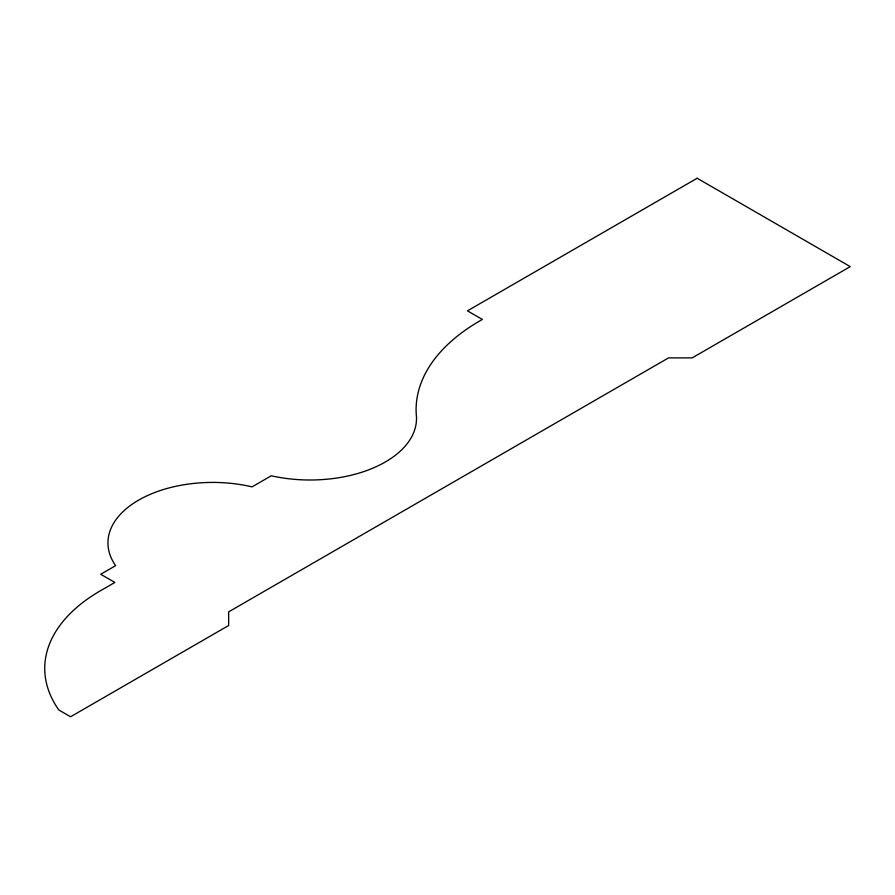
<?xml version="1.0" encoding="UTF-8"?>
<svg xmlns="http://www.w3.org/2000/svg" width="895" height="895" viewBox="0 0 895 895"><rect width="100%" height="100%" fill="white"/><g stroke="black" fill="none" stroke-linecap="round" stroke-linejoin="round"><path stroke-width="1.34" d="M697.16 178.239L467.458 310.856L482.371 319.459A217.619 125.647 0 0 0 416.242 414.228A106.471 61.475 0 0 1 271.274 475.782L252.088 486.858A104.749 60.48 0 0 0 138.624 500.137A104.749 60.48 0 0 0 115.634 565.64L100.699 574.254L114.873 582.444L102.981 589.302A190.445 109.951 0 0 0 58.857 709.992L70.582 716.761L228.65 625.504L228.65 611.856L668.554 357.888L692.182 357.888L850.25 266.62L697.16 178.239"/></g></svg>
